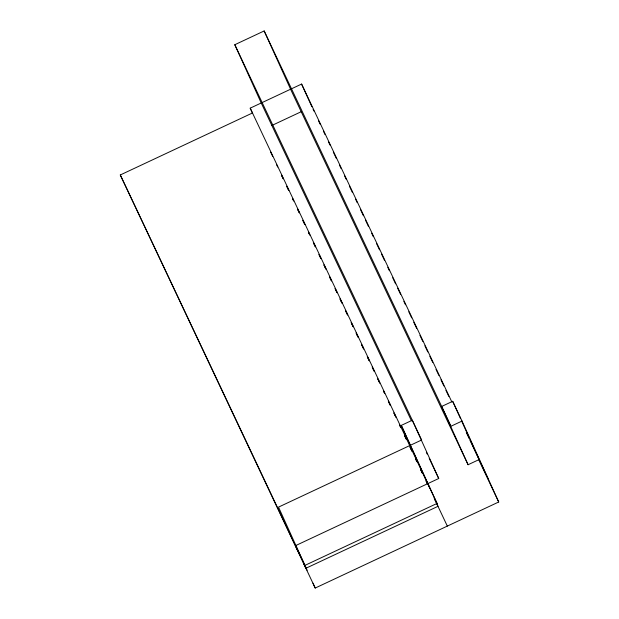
<?xml version="1.0" encoding="UTF-8"?>
<svg xmlns="http://www.w3.org/2000/svg" width="619" height="619" viewBox="0 0 619 619"><rect width="100%" height="100%" fill="white"/><g stroke="black" fill="none" stroke-linecap="round" stroke-linejoin="round"><path stroke-width="0.93" d="M411.48 420.866L261.218 102.986L234.802 44.723L264.166 30.95L451.011 426.228L462.022 421.059L452.675 401.298L441.664 406.459L468.088 464.73L479.098 459.569L461.348 420.433M462.022 421.059L498.713 501.994L315.21 588.05L120.287 174.968L252.413 113.006L250.208 108.155L301.592 84.06L451.847 401.932M271.803 125.502L301.414 111.621M429.919 488.523L401.298 425.392L412.308 420.231L438.724 478.502L295.588 545.625L297.793 550.484M401.298 425.392L437.053 503.433L304.935 565.387L295.588 545.625M466.3 432.495L469.187 438.608M470.014 440.357L488.437 479.33M313.106 109.339L313.926 111.08M318.468 120.682L320.116 124.171M323.412 131.151L325.06 134.64M328.364 141.619L330.012 145.109M333.316 152.088L336.202 158.201M339.498 165.18L341.146 168.67M344.45 175.649L346.098 179.139M349.402 186.126L352.288 192.23M355.585 199.21L357.233 202.699M360.537 209.679L363.423 215.791M365.489 220.155L368.375 226.26M371.671 233.239L373.319 236.729M376.623 243.716L379.509 249.821M381.575 254.185L384.461 260.289M387.757 267.269L389.405 270.758M392.709 277.745L395.595 283.85M397.661 288.214L400.547 294.319M403.843 301.298L405.491 304.796M408.795 311.775L411.681 317.88M413.747 322.244L416.633 328.349M419.93 335.336L422.816 341.44M424.882 345.804L427.768 351.909M429.834 356.273L432.72 362.386M436.016 369.365L438.902 375.47M440.968 379.834L443.854 385.939M445.912 390.303L448.806 396.415M478.502 459.236L498.713 501.994M468.088 464.73L290.582 89.221L264.166 30.95M234.802 44.723L421.647 439.993L278.519 507.116L307.132 570.246L120.287 174.968M426.344 452.303L427.164 454.052M429.23 458.416L438.724 478.502M250.208 108.155L437.053 503.433M270.665 152.158L272.731 156.522M276.445 164.383L277.683 166.998M281.397 174.86L283.053 178.357M286.767 186.211L288.833 190.582M292.547 198.444L293.785 201.059M297.499 208.92L299.147 212.41M302.861 220.271L304.927 224.643M308.641 232.496L309.879 235.119M313.601 242.981L315.249 246.47M318.963 254.332L321.029 258.696M323.915 264.808L325.981 269.18M329.695 277.033L331.351 280.531M335.065 288.392L337.131 292.756M340.017 298.869L342.083 303.233M345.797 311.094L347.445 314.584M351.159 322.445L353.225 326.817M356.118 332.929L358.177 337.293M361.898 345.154L363.546 348.644M367.26 356.505L369.326 360.869M372.212 366.982L374.278 371.354M377.992 379.207L379.648 382.704M383.362 390.566L384.6 393.181M388.314 401.042L390.38 405.406M394.094 413.268L395.742 416.765M399.456 424.619L400.702 427.242M404.416 435.103L406.474 439.467M410.196 447.328L411.844 450.818M415.558 458.679L416.796 461.302M420.51 469.156L422.576 473.527M426.29 481.381L427.528 484.004M434.136 497.978L435.784 501.467M281.537 175.355L283.185 178.845M286.907 186.706L288.555 190.195M292.679 198.931L293.507 200.68M297.638 209.408L299.287 212.905M303.001 220.759L304.656 224.256M308.37 232.117L309.608 234.733M313.322 242.594L315.388 246.958M319.102 254.819L320.75 258.316M324.054 265.296L325.71 268.793M329.424 276.654L331.482 281.018M335.204 288.88L336.852 292.369M340.156 299.356L341.804 302.853M345.518 310.707L347.584 315.079M351.298 322.94L352.954 326.43M356.25 333.417L357.906 336.906M361.62 344.768L363.686 349.131M367.4 356.993L369.048 360.49M372.352 367.477L374.008 370.967M377.722 378.828L379.78 383.192M383.501 391.053L384.739 393.669M388.453 401.53L390.102 405.027M393.816 412.881L395.881 417.252M399.595 425.114L400.833 427.729M404.547 435.59L406.203 439.08M409.917 446.941L411.983 451.305M415.697 459.166L416.935 461.789M420.649 469.651L422.305 473.14M426.019 481.002L427.257 483.617M434.685 499.34L447.328 526.088M452.675 401.298L460.567 418.692M301.592 84.06L311.868 106.716M436.155 502.28L437.989 506.327L305.863 568.288L303.666 563.429M313.005 583.191L315.21 588.05"/></g></svg>
